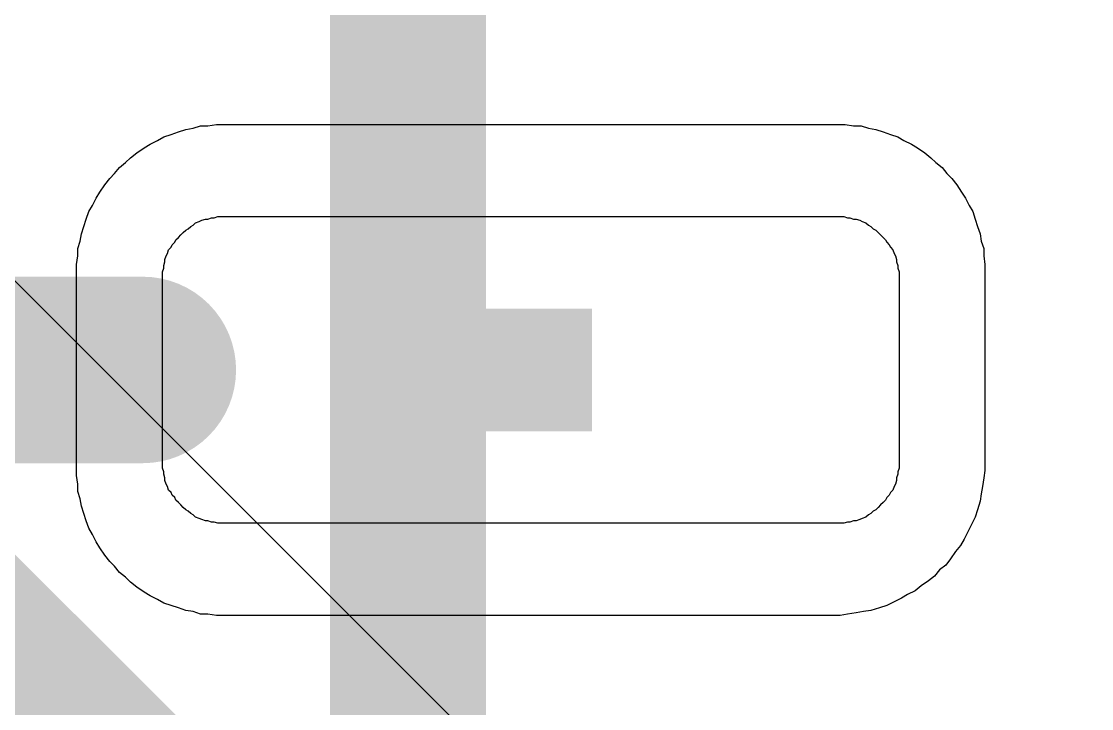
# Model space of a CAD drawing. Header units: inches. Extents: x -0.01 to 1.52, y -0.01 to 0.64.
# Drawn here: x 0.47284 to 0.50716, y 0.36217 to 0.38422 of the extents above; entities that cross this region are included whole.
import ezdxf

# ---------------------------------------------------------------- set-up
doc = ezdxf.new("R2010")
doc.units = ezdxf.units.IN
doc.header["$MEASUREMENT"] = 0
for name, color, linetype in [('Bottom Layer', 5, 'Continuous'), ('Mechanical 13', 56, 'Continuous'), ('Top Layer', 1, 'Continuous'), ('Top Paste', 8, 'Continuous'), ('Top Solder', 216, 'Continuous')]:
    doc.layers.add(name, color=color, linetype=linetype)

# ---------------------------------------------------------------- blocks, each defined once
blk = doc.blocks.new('IC_TPS63900DSKR_16')
at = {"layer": 'Top Layer'}
blk.add_hatch(color=1, dxfattribs=at).paths.add_polyline_path([(-0.047244, 0.001969), (-0.043307, 0.001969), (-0.043307, -0.001969), (-0.047244, -0.001969)])
at = {"layer": 'Mechanical 13'}
blk.add_lwpolyline([(-0.049213, -0.049213, 0.005, 0.005, 0), (-0.049213, 0.049213, 0.005, 0.005, 0)], format="xyseb", dxfattribs=at)
at = {"layer": 'Top Layer'}
for p, q in [((-0.055827, 0.004803), (-0.055709, 0.004842)), ((-0.055709, 0.004842), (-0.05563, 0.004842)), ((-0.05563, 0.004842), (-0.055512, 0.004882)), ((-0.055512, 0.004882), (-0.055433, 0.004882)), ((-0.055433, 0.004882), (-0.055315, 0.004921)), ((-0.055315, 0.004921), (-0.035236, 0.004921)), ((-0.035236, 0.004921), (-0.035118, 0.004882)), ((-0.035118, 0.004882), (-0.035039, 0.004882)), ((-0.035039, 0.004882), (-0.034921, 0.004842)), ((-0.034921, 0.004842), (-0.034842, 0.004842)), ((-0.034842, 0.004842), (-0.034724, 0.004803)), ((-0.056417, 0.004409), (-0.056339, 0.004488)), ((-0.056339, 0.004488), (-0.05626, 0.004528)), ((-0.05626, 0.004528), (-0.056181, 0.004606)), ((-0.056181, 0.004606), (-0.056102, 0.004646)), ((-0.056102, 0.004646), (-0.056024, 0.004724)), ((-0.056024, 0.004724), (-0.055905, 0.004764)), ((-0.055905, 0.004764), (-0.055827, 0.004803)), ((-0.034724, 0.004803), (-0.034646, 0.004764)), ((-0.034646, 0.004764), (-0.034528, 0.004724)), ((-0.034528, 0.004724), (-0.034449, 0.004646)), ((-0.034449, 0.004646), (-0.03437, 0.004606)), ((-0.03437, 0.004606), (-0.034291, 0.004528)), ((-0.034291, 0.004528), (-0.034213, 0.004488)), ((-0.034213, 0.004488), (-0.034134, 0.004409)), ((-0.056693, 0.004095), (-0.056654, 0.004173)), ((-0.056654, 0.004173), (-0.056575, 0.004252)), ((-0.056575, 0.004252), (-0.056496, 0.004331)), ((-0.056496, 0.004331), (-0.056417, 0.004409)), ((-0.034134, 0.004409), (-0.034055, 0.004331)), ((-0.034055, 0.004331), (-0.033976, 0.004252)), ((-0.033976, 0.004252), (-0.033898, 0.004173)), ((-0.033898, 0.004173), (-0.033858, 0.004095)), ((-0.056929, 0.00374), (-0.05689, 0.003858)), ((-0.05689, 0.003858), (-0.056811, 0.003937)), ((-0.056811, 0.003937), (-0.056772, 0.004016)), ((-0.056772, 0.004016), (-0.056693, 0.004095)), ((-0.033858, 0.004095), (-0.033779, 0.004016)), ((-0.033779, 0.004016), (-0.03374, 0.003937)), ((-0.03374, 0.003937), (-0.033661, 0.003858)), ((-0.033661, 0.003858), (-0.033622, 0.00374)), ((-0.057047, 0.003347), (-0.057008, 0.003465)), ((-0.057008, 0.003543), (-0.056968, 0.003661)), ((-0.057008, 0.003465), (-0.057008, 0.003543)), ((-0.056968, 0.003661), (-0.056929, 0.00374)), ((-0.033622, 0.00374), (-0.033583, 0.003661)), ((-0.033583, 0.003661), (-0.033543, 0.003543)), ((-0.033543, 0.003543), (-0.033543, 0.003465)), ((-0.033543, 0.003465), (-0.033504, 0.003347)), ((-0.057087, 0.00315), (-0.057047, 0.003268)), ((-0.057087, 0.003071), (-0.057087, 0.00315)), ((-0.057047, 0.003268), (-0.057047, 0.003347)), ((-0.033504, 0.003347), (-0.033504, 0.003268)), ((-0.033504, 0.003268), (-0.033465, 0.00315)), ((-0.033465, 0.00315), (-0.033465, 0.003071)), ((-0.057087, 0.002953), (-0.057087, 0.003071)), ((-0.057087, -0.002953), (-0.057087, 0.002953)), ((-0.033465, 0.003071), (-0.033465, 0.002953)), ((-0.033465, 0.002953), (-0.033465, -0.002953)), ((-0.057087, -0.003071), (-0.057087, -0.002953)), ((-0.057087, -0.00315), (-0.057087, -0.003071)), ((-0.033465, -0.002953), (-0.033465, -0.003071)), ((-0.033465, -0.003071), (-0.033465, -0.00315)), ((-0.057047, -0.003268), (-0.057087, -0.00315)), ((-0.057047, -0.003347), (-0.057047, -0.003268)), ((-0.057008, -0.003465), (-0.057047, -0.003347)), ((-0.033504, -0.003347), (-0.033543, -0.003465)), ((-0.033465, -0.00315), (-0.033504, -0.003268)), ((-0.033504, -0.003268), (-0.033504, -0.003347)), ((-0.057008, -0.003543), (-0.057008, -0.003465)), ((-0.056968, -0.003661), (-0.057008, -0.003543)), ((-0.056929, -0.00374), (-0.056968, -0.003661)), ((-0.05689, -0.003858), (-0.056929, -0.00374)), ((-0.033622, -0.00374), (-0.033661, -0.003858)), ((-0.033583, -0.003661), (-0.033622, -0.00374)), ((-0.033543, -0.003543), (-0.033583, -0.003661)), ((-0.033543, -0.003465), (-0.033543, -0.003543)), ((-0.056811, -0.003937), (-0.05689, -0.003858)), ((-0.056772, -0.004016), (-0.056811, -0.003937)), ((-0.056693, -0.004095), (-0.056772, -0.004016)), ((-0.056654, -0.004173), (-0.056693, -0.004095)), ((-0.033858, -0.004095), (-0.033898, -0.004173)), ((-0.033779, -0.004016), (-0.033858, -0.004095)), ((-0.03374, -0.003937), (-0.033779, -0.004016)), ((-0.033661, -0.003858), (-0.03374, -0.003937)), ((-0.056575, -0.004252), (-0.056654, -0.004173)), ((-0.056496, -0.004331), (-0.056575, -0.004252)), ((-0.056417, -0.004409), (-0.056496, -0.004331)), ((-0.056339, -0.004488), (-0.056417, -0.004409)), ((-0.034134, -0.004409), (-0.034213, -0.004488)), ((-0.034055, -0.004331), (-0.034134, -0.004409)), ((-0.033976, -0.004252), (-0.034055, -0.004331)), ((-0.033898, -0.004173), (-0.033976, -0.004252)), ((-0.05626, -0.004528), (-0.056339, -0.004488)), ((-0.056181, -0.004606), (-0.05626, -0.004528)), ((-0.056102, -0.004646), (-0.056181, -0.004606)), ((-0.056024, -0.004724), (-0.056102, -0.004646)), ((-0.055905, -0.004764), (-0.056024, -0.004724)), ((-0.055827, -0.004803), (-0.055905, -0.004764)), ((-0.055709, -0.004842), (-0.055827, -0.004803)), ((-0.034724, -0.004803), (-0.034842, -0.004842)), ((-0.034646, -0.004764), (-0.034724, -0.004803)), ((-0.034528, -0.004724), (-0.034646, -0.004764)), ((-0.034449, -0.004646), (-0.034528, -0.004724)), ((-0.03437, -0.004606), (-0.034449, -0.004646)), ((-0.034291, -0.004528), (-0.03437, -0.004606)), ((-0.034213, -0.004488), (-0.034291, -0.004528)), ((-0.05563, -0.004842), (-0.055709, -0.004842)), ((-0.055512, -0.004882), (-0.05563, -0.004842)), ((-0.055433, -0.004882), (-0.055512, -0.004882)), ((-0.055315, -0.004921), (-0.055433, -0.004882)), ((-0.035236, -0.004921), (-0.055315, -0.004921)), ((-0.035118, -0.004882), (-0.035236, -0.004921)), ((-0.035039, -0.004882), (-0.035118, -0.004882)), ((-0.034921, -0.004842), (-0.035039, -0.004882)), ((-0.034842, -0.004842), (-0.034921, -0.004842))]:
    blk.add_line(p, q, dxfattribs=at)
at = {"layer": 'Top Paste'}
for p, q in [((-0.055827, 0.004803), (-0.055709, 0.004842)), ((-0.055709, 0.004842), (-0.05563, 0.004842)), ((-0.05563, 0.004842), (-0.055512, 0.004882)), ((-0.055512, 0.004882), (-0.055433, 0.004882)), ((-0.055433, 0.004882), (-0.055315, 0.004921)), ((-0.055315, 0.004921), (-0.035236, 0.004921)), ((-0.035236, 0.004921), (-0.035118, 0.004882)), ((-0.035118, 0.004882), (-0.035039, 0.004882)), ((-0.035039, 0.004882), (-0.034921, 0.004842)), ((-0.034921, 0.004842), (-0.034842, 0.004842)), ((-0.034842, 0.004842), (-0.034724, 0.004803)), ((-0.056417, 0.004409), (-0.056339, 0.004488)), ((-0.056339, 0.004488), (-0.05626, 0.004528)), ((-0.05626, 0.004528), (-0.056181, 0.004606)), ((-0.056181, 0.004606), (-0.056102, 0.004646)), ((-0.056102, 0.004646), (-0.056024, 0.004724)), ((-0.056024, 0.004724), (-0.055905, 0.004764)), ((-0.055905, 0.004764), (-0.055827, 0.004803)), ((-0.034724, 0.004803), (-0.034646, 0.004764)), ((-0.034646, 0.004764), (-0.034528, 0.004724)), ((-0.034528, 0.004724), (-0.034449, 0.004646)), ((-0.034449, 0.004646), (-0.03437, 0.004606)), ((-0.03437, 0.004606), (-0.034291, 0.004528)), ((-0.034291, 0.004528), (-0.034213, 0.004488)), ((-0.034213, 0.004488), (-0.034134, 0.004409)), ((-0.056693, 0.004095), (-0.056654, 0.004173)), ((-0.056654, 0.004173), (-0.056575, 0.004252)), ((-0.056575, 0.004252), (-0.056496, 0.004331)), ((-0.056496, 0.004331), (-0.056417, 0.004409)), ((-0.034134, 0.004409), (-0.034055, 0.004331)), ((-0.034055, 0.004331), (-0.033976, 0.004252)), ((-0.033976, 0.004252), (-0.033898, 0.004173)), ((-0.033898, 0.004173), (-0.033858, 0.004095)), ((-0.056929, 0.00374), (-0.05689, 0.003858)), ((-0.05689, 0.003858), (-0.056811, 0.003937)), ((-0.056811, 0.003937), (-0.056772, 0.004016)), ((-0.056772, 0.004016), (-0.056693, 0.004095)), ((-0.033858, 0.004095), (-0.033779, 0.004016)), ((-0.033779, 0.004016), (-0.03374, 0.003937)), ((-0.03374, 0.003937), (-0.033661, 0.003858)), ((-0.033661, 0.003858), (-0.033622, 0.00374)), ((-0.057047, 0.003347), (-0.057008, 0.003465)), ((-0.057008, 0.003543), (-0.056968, 0.003661)), ((-0.057008, 0.003465), (-0.057008, 0.003543)), ((-0.056968, 0.003661), (-0.056929, 0.00374)), ((-0.033622, 0.00374), (-0.033583, 0.003661)), ((-0.033583, 0.003661), (-0.033543, 0.003543)), ((-0.033543, 0.003543), (-0.033543, 0.003465)), ((-0.033543, 0.003465), (-0.033504, 0.003347)), ((-0.057087, 0.00315), (-0.057047, 0.003268)), ((-0.057087, 0.003071), (-0.057087, 0.00315)), ((-0.057047, 0.003268), (-0.057047, 0.003347)), ((-0.033504, 0.003347), (-0.033504, 0.003268)), ((-0.033504, 0.003268), (-0.033465, 0.00315)), ((-0.033465, 0.00315), (-0.033465, 0.003071)), ((-0.057087, 0.002953), (-0.057087, 0.003071)), ((-0.057087, -0.002953), (-0.057087, 0.002953)), ((-0.033465, 0.003071), (-0.033465, 0.002953)), ((-0.033465, 0.002953), (-0.033465, -0.002953)), ((-0.057087, -0.003071), (-0.057087, -0.002953)), ((-0.057087, -0.00315), (-0.057087, -0.003071)), ((-0.033465, -0.002953), (-0.033465, -0.003071)), ((-0.033465, -0.003071), (-0.033465, -0.00315)), ((-0.057047, -0.003268), (-0.057087, -0.00315)), ((-0.057047, -0.003347), (-0.057047, -0.003268)), ((-0.057008, -0.003465), (-0.057047, -0.003347)), ((-0.033504, -0.003347), (-0.033543, -0.003465)), ((-0.033465, -0.00315), (-0.033504, -0.003268)), ((-0.033504, -0.003268), (-0.033504, -0.003347)), ((-0.057008, -0.003543), (-0.057008, -0.003465)), ((-0.056968, -0.003661), (-0.057008, -0.003543)), ((-0.056929, -0.00374), (-0.056968, -0.003661)), ((-0.05689, -0.003858), (-0.056929, -0.00374)), ((-0.033622, -0.00374), (-0.033661, -0.003858)), ((-0.033583, -0.003661), (-0.033622, -0.00374)), ((-0.033543, -0.003543), (-0.033583, -0.003661)), ((-0.033543, -0.003465), (-0.033543, -0.003543)), ((-0.056811, -0.003937), (-0.05689, -0.003858)), ((-0.056772, -0.004016), (-0.056811, -0.003937)), ((-0.056693, -0.004095), (-0.056772, -0.004016)), ((-0.056654, -0.004173), (-0.056693, -0.004095)), ((-0.033858, -0.004095), (-0.033898, -0.004173)), ((-0.033779, -0.004016), (-0.033858, -0.004095)), ((-0.03374, -0.003937), (-0.033779, -0.004016)), ((-0.033661, -0.003858), (-0.03374, -0.003937)), ((-0.056575, -0.004252), (-0.056654, -0.004173)), ((-0.056496, -0.004331), (-0.056575, -0.004252)), ((-0.056417, -0.004409), (-0.056496, -0.004331)), ((-0.056339, -0.004488), (-0.056417, -0.004409)), ((-0.034134, -0.004409), (-0.034213, -0.004488)), ((-0.034055, -0.004331), (-0.034134, -0.004409)), ((-0.033976, -0.004252), (-0.034055, -0.004331)), ((-0.033898, -0.004173), (-0.033976, -0.004252)), ((-0.05626, -0.004528), (-0.056339, -0.004488)), ((-0.056181, -0.004606), (-0.05626, -0.004528)), ((-0.056102, -0.004646), (-0.056181, -0.004606)), ((-0.056024, -0.004724), (-0.056102, -0.004646)), ((-0.055905, -0.004764), (-0.056024, -0.004724)), ((-0.055827, -0.004803), (-0.055905, -0.004764)), ((-0.055709, -0.004842), (-0.055827, -0.004803)), ((-0.034724, -0.004803), (-0.034842, -0.004842)), ((-0.034646, -0.004764), (-0.034724, -0.004803)), ((-0.034528, -0.004724), (-0.034646, -0.004764)), ((-0.034449, -0.004646), (-0.034528, -0.004724)), ((-0.03437, -0.004606), (-0.034449, -0.004646)), ((-0.034291, -0.004528), (-0.03437, -0.004606)), ((-0.034213, -0.004488), (-0.034291, -0.004528)), ((-0.05563, -0.004842), (-0.055709, -0.004842)), ((-0.055512, -0.004882), (-0.05563, -0.004842)), ((-0.055433, -0.004882), (-0.055512, -0.004882)), ((-0.055315, -0.004921), (-0.055433, -0.004882)), ((-0.035236, -0.004921), (-0.055315, -0.004921)), ((-0.035118, -0.004882), (-0.035236, -0.004921)), ((-0.035039, -0.004882), (-0.035118, -0.004882)), ((-0.034921, -0.004842), (-0.035039, -0.004882)), ((-0.034842, -0.004842), (-0.034921, -0.004842))]:
    blk.add_line(p, q, dxfattribs=at)
at = {"layer": 'Top Solder'}
for p, q in [((-0.057047, 0.00748), (-0.056811, 0.007559)), ((-0.056811, 0.007559), (-0.056575, 0.007638)), ((-0.056575, 0.007638), (-0.056339, 0.007717)), ((-0.056339, 0.007717), (-0.056102, 0.007756)), ((-0.056102, 0.007756), (-0.055866, 0.007835)), ((-0.055866, 0.007835), (-0.05563, 0.007835)), ((-0.05563, 0.007835), (-0.055354, 0.007874)), ((-0.055354, 0.007874), (-0.035197, 0.007874)), ((-0.035197, 0.007874), (-0.034921, 0.007835)), ((-0.034921, 0.007835), (-0.034685, 0.007835)), ((-0.034685, 0.007835), (-0.034449, 0.007756)), ((-0.034449, 0.007756), (-0.034213, 0.007717)), ((-0.034213, 0.007717), (-0.033976, 0.007638)), ((-0.033976, 0.007638), (-0.03374, 0.007559)), ((-0.03374, 0.007559), (-0.033504, 0.00748)), ((-0.057677, 0.007126), (-0.05748, 0.007244)), ((-0.05748, 0.007244), (-0.057244, 0.007362)), ((-0.057244, 0.007362), (-0.057047, 0.00748)), ((-0.033504, 0.00748), (-0.033307, 0.007362)), ((-0.033307, 0.007362), (-0.033071, 0.007244)), ((-0.033071, 0.007244), (-0.032874, 0.007126)), ((-0.05811, 0.006811), (-0.057913, 0.006968)), ((-0.057913, 0.006968), (-0.057677, 0.007126)), ((-0.032874, 0.007126), (-0.032638, 0.006968)), ((-0.032638, 0.006968), (-0.032441, 0.006811)), ((-0.058465, 0.006496), (-0.058268, 0.006653)), ((-0.058268, 0.006653), (-0.05811, 0.006811)), ((-0.032441, 0.006811), (-0.032283, 0.006653)), ((-0.032283, 0.006653), (-0.032087, 0.006496)), ((-0.058779, 0.006142), (-0.058622, 0.006299)), ((-0.058622, 0.006299), (-0.058465, 0.006496)), ((-0.032087, 0.006496), (-0.031929, 0.006299)), ((-0.031929, 0.006299), (-0.031772, 0.006142)), ((-0.059095, 0.005709), (-0.058937, 0.005945)), ((-0.058937, 0.005945), (-0.058779, 0.006142)), ((-0.031772, 0.006142), (-0.031614, 0.005945)), ((-0.031614, 0.005945), (-0.031457, 0.005709)), ((-0.059331, 0.005276), (-0.059213, 0.005512)), ((-0.059213, 0.005512), (-0.059095, 0.005709)), ((-0.031457, 0.005709), (-0.031339, 0.005512)), ((-0.031339, 0.005512), (-0.031221, 0.005276)), ((-0.059449, 0.005079), (-0.059331, 0.005276)), ((-0.031221, 0.005276), (-0.031102, 0.005079)), ((-0.059606, 0.004606), (-0.059528, 0.004842)), ((-0.059528, 0.004842), (-0.059449, 0.005079)), ((-0.031102, 0.005079), (-0.031024, 0.004842)), ((-0.031024, 0.004842), (-0.030945, 0.004606)), ((-0.059685, 0.00437), (-0.059606, 0.004606)), ((-0.030945, 0.004606), (-0.030866, 0.00437)), ((-0.059803, 0.003898), (-0.059724, 0.004134)), ((-0.059724, 0.004134), (-0.059685, 0.00437)), ((-0.030866, 0.00437), (-0.030827, 0.004134)), ((-0.030827, 0.004134), (-0.030748, 0.003898)), ((-0.059803, 0.003661), (-0.059803, 0.003898)), ((-0.030748, 0.003898), (-0.030748, 0.003661)), ((-0.059842, 0.003386), (-0.059803, 0.003661)), ((-0.030748, 0.003661), (-0.030709, 0.003386)), ((-0.059842, 0.00315), (-0.059842, 0.003386)), ((-0.059842, 0.002953), (-0.059842, 0.00315)), ((-0.030709, 0.003386), (-0.030709, 0.00315)), ((-0.030709, 0.00315), (-0.030709, -0.002953)), ((-0.059842, -0.00315), (-0.059842, 0.002953)), ((-0.030709, -0.002953), (-0.030709, -0.003228)), ((-0.059842, -0.003386), (-0.059842, -0.00315)), ((-0.059803, -0.003661), (-0.059842, -0.003386)), ((-0.030709, -0.003228), (-0.030748, -0.003465)), ((-0.059803, -0.003898), (-0.059803, -0.003661)), ((-0.030787, -0.00374), (-0.030827, -0.003976)), ((-0.030748, -0.003465), (-0.030787, -0.00374)), ((-0.059724, -0.004134), (-0.059803, -0.003898)), ((-0.030827, -0.003976), (-0.030866, -0.004213)), ((-0.059685, -0.00437), (-0.059724, -0.004134)), ((-0.059606, -0.004606), (-0.059685, -0.00437)), ((-0.030866, -0.004213), (-0.030945, -0.004488)), ((-0.059528, -0.004842), (-0.059606, -0.004606)), ((-0.031024, -0.004724), (-0.031142, -0.004961)), ((-0.030945, -0.004488), (-0.031024, -0.004724)), ((-0.059449, -0.005079), (-0.059528, -0.004842)), ((-0.059331, -0.005276), (-0.059449, -0.005079)), ((-0.031142, -0.004961), (-0.03126, -0.005197)), ((-0.059213, -0.005512), (-0.059331, -0.005276)), ((-0.031378, -0.005433), (-0.031496, -0.00563)), ((-0.03126, -0.005197), (-0.031378, -0.005433)), ((-0.059095, -0.005709), (-0.059213, -0.005512)), ((-0.058937, -0.005945), (-0.059095, -0.005709)), ((-0.031654, -0.005827), (-0.031811, -0.006063)), ((-0.031496, -0.00563), (-0.031654, -0.005827)), ((-0.058779, -0.006142), (-0.058937, -0.005945)), ((-0.058622, -0.006299), (-0.058779, -0.006142)), ((-0.031811, -0.006063), (-0.031968, -0.00626)), ((-0.058465, -0.006496), (-0.058622, -0.006299)), ((-0.058268, -0.006653), (-0.058465, -0.006496)), ((-0.032165, -0.006417), (-0.032323, -0.006614)), ((-0.031968, -0.00626), (-0.032165, -0.006417)), ((-0.05811, -0.006811), (-0.058268, -0.006653)), ((-0.057913, -0.006968), (-0.05811, -0.006811)), ((-0.03252, -0.006772), (-0.032756, -0.006929)), ((-0.032323, -0.006614), (-0.03252, -0.006772)), ((-0.057677, -0.007126), (-0.057913, -0.006968)), ((-0.05748, -0.007244), (-0.057677, -0.007126)), ((-0.033189, -0.007205), (-0.033386, -0.007323)), ((-0.032953, -0.007087), (-0.033189, -0.007205)), ((-0.032756, -0.006929), (-0.032953, -0.007087)), ((-0.057244, -0.007362), (-0.05748, -0.007244)), ((-0.057047, -0.00748), (-0.057244, -0.007362)), ((-0.056811, -0.007559), (-0.057047, -0.00748)), ((-0.033622, -0.007441), (-0.033858, -0.007559)), ((-0.033386, -0.007323), (-0.033622, -0.007441)), ((-0.056575, -0.007638), (-0.056811, -0.007559)), ((-0.056339, -0.007717), (-0.056575, -0.007638)), ((-0.056102, -0.007756), (-0.056339, -0.007717)), ((-0.055866, -0.007835), (-0.056102, -0.007756)), ((-0.05563, -0.007835), (-0.055866, -0.007835)), ((-0.055354, -0.007874), (-0.05563, -0.007835)), ((-0.035354, -0.007874), (-0.055354, -0.007874)), ((-0.035118, -0.007835), (-0.035354, -0.007874)), ((-0.034842, -0.007795), (-0.035118, -0.007835)), ((-0.034606, -0.007756), (-0.034842, -0.007795)), ((-0.03437, -0.007717), (-0.034606, -0.007756)), ((-0.034094, -0.007638), (-0.03437, -0.007717)), ((-0.033858, -0.007559), (-0.034094, -0.007638))]:
    blk.add_line(p, q, dxfattribs=at)

msp = doc.modelspace()

# ---------------------------------------------------------------- linework, layer by layer
at = {"layer": 'Bottom Layer'}
msp.add_line((0.552134, 0.296382), (0.397544, 0.450971), dxfattribs=at)
msp.add_lwpolyline([(0.380906, 0.451772, 0.01, 0.01, 0), (0.547495, 0.285182, 0.01, 0.01, 0)], format="xyseb", dxfattribs=at)
at = {"layer": 'Top Layer'}
msp.add_lwpolyline([(0.469142, 0.373032, 0.005984, 0.005984, 0), (0.476732, 0.373032, 0.005984, 0.005984, 0)], format="xyseb", dxfattribs=at)
msp.add_lwpolyline([(0.475236, 0.373032, 0.002992, 0.002992, 1), (0.478228, 0.373032, 0.002992, 0.002992, 1)], format="xyseb", close=True, dxfattribs=at)

# ---------------------------------------------------------------- block references
msp.add_blockref('IC_TPS63900DSKR_16', (0.534449, 0.373032))

doc.saveas('drawing.dxf')
